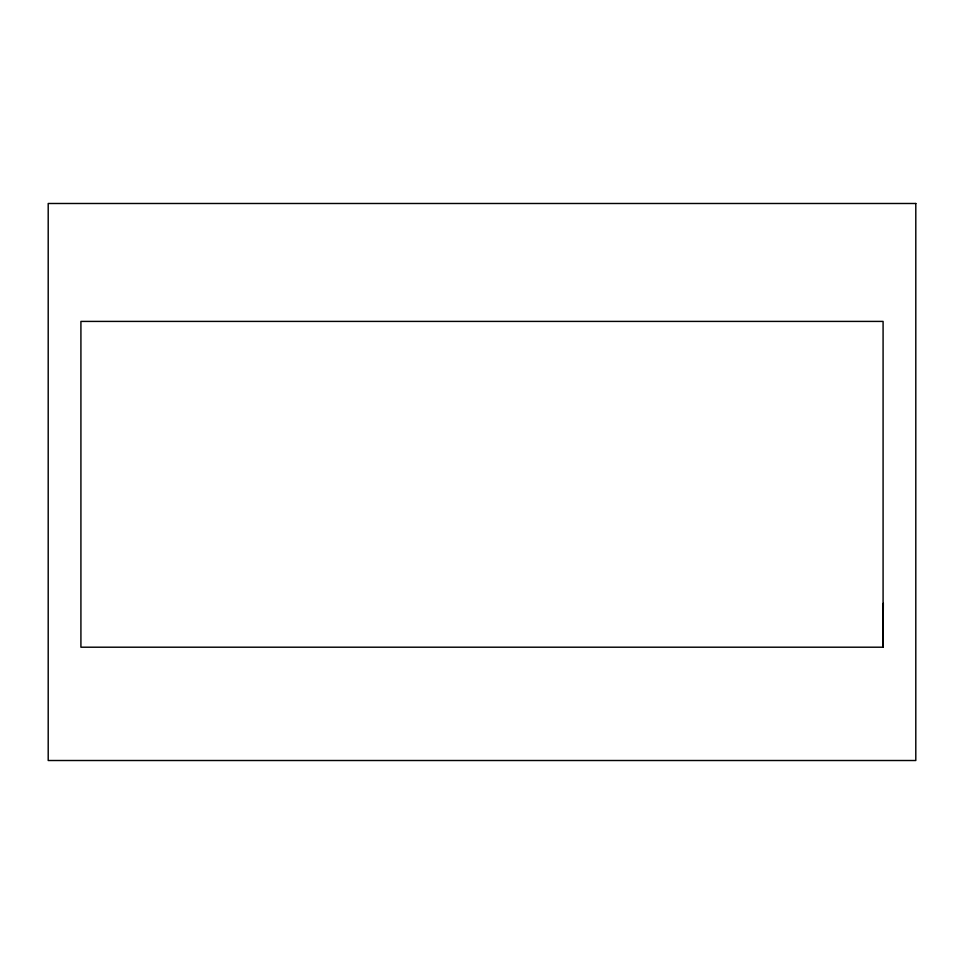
<?xml version="1.0" encoding="UTF-8"?>
<svg xmlns="http://www.w3.org/2000/svg" width="964" height="964" viewBox="0 0 964 964"><rect width="100%" height="100%" fill="white"/><g stroke="black" fill="none" stroke-linecap="round" stroke-linejoin="round"><path stroke-width="1.45" d="M883.084 647.206L883.084 321.41L80.916 321.41L80.916 647.206L883.084 647.206L883.325 603.331M915.8 203.488L48.2 203.488L48.2 760.512L915.8 760.512L915.8 203.488"/></g></svg>
